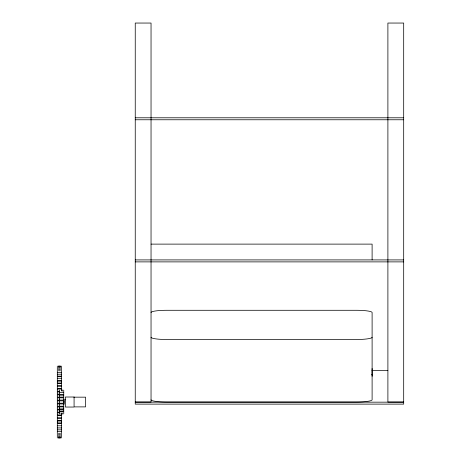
<?xml version="1.0" encoding="UTF-8"?>
<svg xmlns="http://www.w3.org/2000/svg" width="461" height="461" viewBox="0 0 461 461"><rect width="100%" height="100%" fill="white"/><g stroke="black" fill="none" stroke-linecap="round" stroke-linejoin="round"><path stroke-width="0.69" d="M372.108 376.332L372.108 368.518M74.077 397.497L74.561 397.163L85.59 397.163L85.59 406.89L74.561 406.89M135.246 117.791L403.692 117.791M135.246 119.768L403.692 119.768M151.041 244.117L372.108 244.117L372.108 259.912M135.246 259.912L403.692 259.912M135.246 261.883L403.692 261.883M58.397 366.103L60.506 366.103M58.397 366.236L60.506 366.236M58.397 366.633L60.506 366.633M58.397 367.29L60.506 367.29M58.397 368.201L60.506 368.201M58.397 369.359L60.506 369.359M372.021 370.558L387.857 370.558M58.397 370.759L60.506 370.759M57.308 372.5L61.595 372.5M57.308 374.217L61.595 374.217M57.308 376.141L61.595 376.141M57.308 376.625L61.595 376.625M57.308 378.268L61.595 378.268M57.308 380.567L61.595 380.567M57.308 381.138L61.595 381.138M57.308 383.039L61.595 383.039M57.308 383.638L61.595 383.638M57.308 385.65L61.595 385.65M57.308 386.283L61.595 386.283M57.308 388.387L61.595 388.387M57.308 389.044L61.595 389.044M61.584 390.087L62.656 390.087M61.584 390.963L62.656 390.963M57.308 391.228L59.723 391.228M57.308 391.908L59.723 391.908M59.457 392.599L63.739 392.599M57.308 394.149L59.723 394.149M59.457 394.553L63.739 394.553M57.308 394.847L59.723 394.847M59.457 395.163L63.739 395.163M57.308 397.134L63.739 397.117M57.308 397.843L63.739 397.843M65.376 399.785L64.096 399.785L64.096 404.257M59.457 400.073L63.739 400.073M57.308 400.154L59.723 400.154M57.308 400.868L63.739 400.868M63.307 401.387L64.114 401.387M135.246 402.027L151.041 402.027L151.041 23.05L135.246 23.05L135.246 404.118L403.692 404.118L403.692 23.05L387.897 23.05L387.897 402.027L403.692 402.027M135.246 402.165L403.692 402.165M63.307 402.897L64.114 402.897M57.308 403.185L63.739 403.185M57.308 403.899L63.739 403.98M57.308 406.21L63.739 406.21M57.308 406.919L63.739 406.936M59.457 408.89L63.739 408.89M57.308 409.207L59.723 409.207M59.457 409.495L63.739 409.495M57.308 409.904L59.723 409.904M59.457 411.016L63.739 411.016M59.457 411.448L63.739 411.448M57.308 412.146L59.723 412.146M57.308 412.826L59.723 412.826M60.541 413.091L62.656 413.091M61.584 413.966L62.656 413.966M57.308 415.004L61.595 415.004M57.308 415.666L61.595 415.666M57.308 417.77L61.595 417.77M57.308 418.404L61.595 418.404M57.308 420.415L61.595 420.415M57.308 421.014L61.595 421.014M57.308 422.916L61.595 422.916M57.308 423.48L61.595 423.48M57.308 425.785L61.595 425.785M57.308 427.912L61.595 427.912M57.308 429.836L61.595 429.836M57.308 431.554L61.595 431.554M58.397 433.294L60.506 433.294M58.397 434.694L60.506 434.694M58.397 435.852L60.506 435.852M58.397 436.763L60.506 436.763M58.397 437.42L60.506 437.42M58.397 437.817L60.506 437.817M58.397 437.95L60.506 437.95M63.739 390.098L63.739 413.955M61.595 366.109L61.595 390.484M61.595 413.569L61.595 437.944M59.457 390.098L59.457 413.955M57.308 366.109L57.308 437.944M151.041 399.779A15.789 2.247 0 0 0 166.83 402.027L356.318 402.027A15.789 2.247 0 0 0 372.108 399.779L372.108 312.535A15.789 2.247 0 0 0 356.318 310.288L166.83 310.288A15.789 2.247 0 0 0 151.041 312.535M371.71 374.551A15.789 2.247 0 0 1 372.108 375.052M151.041 337.262A15.789 2.247 0 0 0 166.83 339.509L356.318 339.509A15.789 2.247 0 0 0 372.108 337.262M74.077 397.013L65.376 397.013L65.376 407.04L74.077 407.04L74.077 397.013"/></g></svg>
